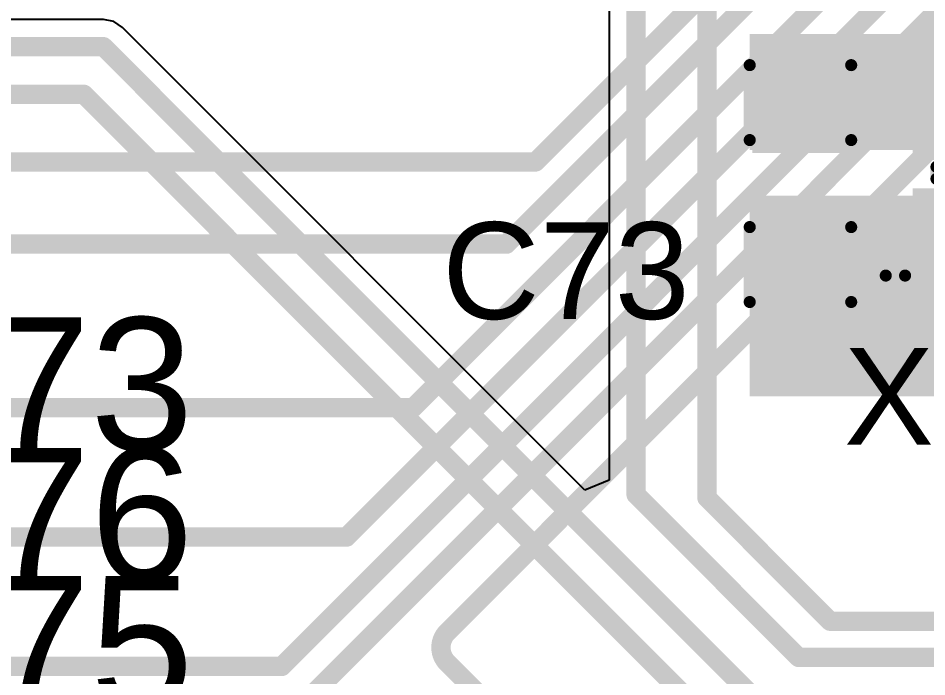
# Model space of a CAD drawing. Header units: millimetres. Extents: x -0.71 to 2.98, y -0.65 to 2.9.
# Drawn here: x 1.1909 to 1.567, y -0.044 to 0.2285 of the extents above; entities that cross this region are included whole.
import ezdxf

# ---------------------------------------------------------------- set-up
doc = ezdxf.new("R2010")
doc.units = ezdxf.units.MM
doc.header["$MEASUREMENT"] = 0
for name, color, linetype in [('BottomLayer', 5, 'Continuous'), ('Mechanical2', 216, 'Continuous'), ('TopLayer', 1, 'Continuous'), ('TopOverlay', 2, 'Continuous'), ('TopPaste', 8, 'Continuous'), ('TopSolder', 216, 'Continuous')]:
    doc.layers.add(name, color=color, linetype=linetype)
doc.styles.add('Arial', font='', dxfattribs={"height": 0.2})
doc.styles.get('Arial').set_extended_font_data('Arial')

# ---------------------------------------------------------------- blocks, each defined once
blk = doc.blocks.new('S3224576121060_216')
at = {"layer": 'TopLayer'}
for points in [[(-0.07086615, 0.05708665), (-0.01574805, 0.05708665), (-0.01574805, 0.00984255), (-0.07086615, 0.00984255)], [(0.01574805, 0.05708665), (0.07086615, 0.05708665), (0.07086615, 0.00984255), (0.01574805, 0.00984255)], [(-0.07086615, -0.00984245), (-0.01574805, -0.00984245), (-0.01574805, -0.05708655), (-0.07086615, -0.05708655)], [(0.01574805, -0.00984245), (0.07086615, -0.00984245), (0.07086615, -0.05708655), (0.01574805, -0.05708655)]]:
    blk.add_hatch(color=1, dxfattribs=at).paths.add_polyline_path(points)
at = {"layer": 'TopPaste'}
for points in [[(-0.07086615, 0.05708665), (-0.01574805, 0.05708665), (-0.01574805, 0.00984255), (-0.07086615, 0.00984255)], [(0.01574805, 0.05708665), (0.07086615, 0.05708665), (0.07086615, 0.00984255), (0.01574805, 0.00984255)], [(-0.07086615, -0.00984245), (-0.01574805, -0.00984245), (-0.01574805, -0.05708655), (-0.07086615, -0.05708655)], [(0.01574805, -0.00984245), (0.07086615, -0.00984245), (0.07086615, -0.05708655), (0.01574805, -0.05708655)]]:
    blk.add_hatch(color=8, dxfattribs=at).paths.add_polyline_path(points)
at = {"layer": 'TopSolder'}
for points in [[(-0.07486615, 0.06108665), (-0.01174805, 0.06108665), (-0.01174805, 0.00584255), (-0.07486615, 0.00584255)], [(0.01174805, 0.06108665), (0.07486615, 0.06108665), (0.07486615, 0.00584255), (0.01174805, 0.00584255)], [(-0.07486615, -0.00584245), (-0.01174805, -0.00584245), (-0.01174805, -0.06108655), (-0.07486615, -0.06108655)], [(0.01174805, -0.00584245), (0.07486615, -0.00584245), (0.07486615, -0.06108655), (0.01174805, -0.06108655)]]:
    blk.add_hatch(color=216, dxfattribs=at).paths.add_polyline_path(points)
at = {"layer": 'TopOverlay', "const_width": 0.005}
for points in [[(-0.008, 0.051), (0.008, 0.051)], [(-0.065, -0.002), (-0.065, 0.003)], [(0.065, -0.002), (0.065, 0.003)], [(-0.008, -0.0509999), (0.008, -0.0509999)]]:
    blk.add_lwpolyline(points, dxfattribs=at)
at = {"layer": 'TopOverlay'}
for points, const_width in [([(-0.00925, 0.051, 1), (-0.00675, 0.051, 1)], 0.0025), ([(0.00675, 0.051, 1), (0.00925, 0.051, 1)], 0.0025), ([(-0.06625, 0.003, 1), (-0.06375, 0.003, 1)], 0.0025), ([(0.06375, 0.003, 1), (0.06625, 0.003, 1)], 0.0025), ([(-0.06625, -0.002, 1), (-0.06375, -0.002, 1)], 0.0025), ([(0.06375, -0.002, 1), (0.06625, -0.002, 1)], 0.0025), ([(-0.078, -0.042, 1), (-0.086, -0.042, 1)], 0.005), ([(-0.08725, -0.042, 1), (-0.08475, -0.042, 1)], 0.0025), ([(-0.07925, -0.042, 1), (-0.07675, -0.042, 1)], 0.0025), ([(-0.00925, -0.0509999, 1), (-0.00675, -0.0509999, 1)], 0.0025), ([(0.00675, -0.0509999, 1), (0.00925, -0.0509999, 1)], 0.0025)]:
    blk.add_lwpolyline(points, format="xyb", close=True, dxfattribs=dict(at, const_width=const_width))
blk = doc.blocks.new('C___0603_294')
at = {"layer": 'TopLayer'}
for points in [[(-0.015, 0.0175), (-0.015, -0.0175), (-0.045, -0.0175), (-0.045, 0.0175)], [(0.045, 0.0175), (0.045, -0.0175), (0.015, -0.0175), (0.015, 0.0175)]]:
    blk.add_hatch(color=1, dxfattribs=at).paths.add_polyline_path(points)
at = {"layer": 'TopPaste'}
for points in [[(-0.015, 0.0175), (-0.015, -0.0175), (-0.045, -0.0175), (-0.045, 0.0175)], [(0.045, 0.0175), (0.045, -0.0175), (0.015, -0.0175), (0.015, 0.0175)]]:
    blk.add_hatch(color=8, dxfattribs=at).paths.add_polyline_path(points)
at = {"layer": 'TopSolder'}
for points in [[(-0.0126378, 0.0198622), (-0.0126378, -0.0198622), (-0.0473622, -0.0198622), (-0.0473622, 0.0198622)], [(0.0473622, 0.0198622), (0.0473622, -0.0198622), (0.0126378, -0.0198622), (0.0126378, 0.0198622)]]:
    blk.add_hatch(color=216, dxfattribs=at).paths.add_polyline_path(points)
at = {"layer": 'TopOverlay', "const_width": 0.005}
for points in [[(-0.018, 0.021), (-0.049, 0.021)], [(-0.049, -0.021), (-0.049, 0.021)], [(0.049, 0.021), (0.018, 0.021)], [(0.049, -0.021), (0.049, 0.021)], [(-0.018, -0.021), (-0.049, -0.021)], [(0.049, -0.021), (0.018, -0.021)]]:
    blk.add_lwpolyline(points, dxfattribs=at)
at = {"layer": 'TopOverlay', "const_width": 0.0025}
for points in [[(-0.05025, 0.021, 1), (-0.04775, 0.021, 1)], [(-0.05025, 0.021, 1), (-0.04775, 0.021, 1)], [(-0.01925, 0.021, 1), (-0.01675, 0.021, 1)], [(0.01675, 0.021, 1), (0.01925, 0.021, 1)], [(0.04775, 0.021, 1), (0.05025, 0.021, 1)], [(0.04775, 0.021, 1), (0.05025, 0.021, 1)], [(-0.05025, -0.021, 1), (-0.04775, -0.021, 1)], [(-0.05025, -0.021, 1), (-0.04775, -0.021, 1)], [(-0.01925, -0.021, 1), (-0.01675, -0.021, 1)], [(0.01675, -0.021, 1), (0.01925, -0.021, 1)], [(0.04775, -0.021, 1), (0.05025, -0.021, 1)], [(0.04775, -0.021, 1), (0.05025, -0.021, 1)]]:
    blk.add_lwpolyline(points, format="xyb", close=True, dxfattribs=at)

msp = doc.modelspace()

# ---------------------------------------------------------------- hatches: boundary and pattern name
at = {"layer": 'TopLayer'}
for points in [[(1.623, 0.2219291), (1.4936922, 0.2219291), (1.4936922, 0.1740001), (1.623, 0.1740001)], [(1.623, 0.155), (1.4936922, 0.155), (1.4936922, 0.0720002), (1.623, 0.0720002)]]:
    msp.add_hatch(color=1, dxfattribs=at).paths.add_polyline_path(points)

# ---------------------------------------------------------------- linework, layer by layer
at = {"layer": 'BottomLayer', "const_width": 0.008}
for points in [[(1.3543186, 0.0673186), (1.8266446, 0.5396446)], [(1.405, 0.169), (1.7700761, 0.5340761)], [(1.3268186, 0.0138186), (1.8436152, 0.5306152)], [(1.393, 0.135), (1.7898751, 0.5318751)], [(1.3000074, -0.0396814), (1.862, 0.5223112)], [(1.291, -0.073), (1.8826735, 0.5186735)], [(1.437, 0.043), (1.9036333, 0.5096333)], [(1.0891611, 0.169), (1.405, 0.169)], [(1.0891611, 0.135), (1.393, 0.135)], [(1.0896814, 0.0673186), (1.3543186, 0.0673186)], [(1.3685126, -0.0254874), (1.437, 0.043)], [(1.0896814, 0.0138186), (1.3268186, 0.0138186)], [(1.0896814, -0.0396814), (1.3000074, -0.0396814)], [(1.3685125, -0.0382155), (1.3685126, -0.0382154)], [(1.3685126, -0.0382154), (1.3836235, -0.0533263)]]:
    msp.add_lwpolyline(points, dxfattribs=at)
at = {"layer": 'BottomLayer', "const_width": 0.004}
for points in [[(1.403, 0.169, 1), (1.407, 0.169, 1)], [(1.403, 0.169, 1), (1.407, 0.169, 1)], [(1.391, 0.135, 1), (1.395, 0.135, 1)], [(1.391, 0.135, 1), (1.395, 0.135, 1)], [(1.3523186, 0.0673186, 1), (1.3563186, 0.0673186, 1)], [(1.3523186, 0.0673186, 1), (1.3563186, 0.0673186, 1)], [(1.435, 0.043, 1), (1.439, 0.043, 1)], [(1.435, 0.043, 1), (1.439, 0.043, 1)], [(1.3248186, 0.0138186, 1), (1.3288186, 0.0138186, 1)], [(1.3248186, 0.0138186, 1), (1.3288186, 0.0138186, 1)], [(1.3665126, -0.0254874, 1), (1.3705126, -0.0254874, 1)], [(1.3665126, -0.0254874, 1), (1.3705126, -0.0254874, 1)], [(1.2980074, -0.0396814, 1), (1.3020074, -0.0396814, 1)], [(1.2980074, -0.0396814, 1), (1.3020074, -0.0396814, 1)], [(1.3665125, -0.0382155, 1), (1.3705125, -0.0382155, 1)], [(1.3665126, -0.0382154, 1), (1.3705126, -0.0382154, 1)], [(1.3665126, -0.0382154, 1), (1.3705126, -0.0382154, 1)], [(1.3665126, -0.0382154, 1), (1.3705126, -0.0382154, 1)]]:
    msp.add_lwpolyline(points, format="xyb", close=True, dxfattribs=at)
at = {"layer": 'BottomLayer', "const_width": 0.008}
msp.add_lwpolyline([(1.3685126, -0.0382154, -0.4142181647253171), (1.3685126, -0.0254874)], format="xyb", dxfattribs=at)
at = {"layer": 'Mechanical2', "const_width": 0.01}
msp.add_lwpolyline([(2.9733456, 1.1270623, 1), (-0.5699614, 1.1270623, 1)], format="xyb", close=True, dxfattribs=at)
at = {"layer": 'TopLayer'}
for p, q in [((1.43545, 0.3128702), (1.43545, 0.0373921)), ((1.2261533, 0.2279005), (1.058685, 0.2279005)), ((1.2261538, 0.2279006), (1.2261533, 0.2279005)), ((1.2304458, 0.2270468), (1.2261538, 0.2279006)), ((1.2340844, 0.2246156), (1.2304458, 0.2270468)), ((1.42545, 0.03325), (1.2340844, 0.2246156)), ((1.43545, 0.0373921), (1.42545, 0.03325))]:
    msp.add_line(p, q, dxfattribs=at)
for points, const_width in [([(1.476, 0.0300001), (1.476, 0.335)], 0.008), ([(1.4466655, 0.0313345), (1.4466655, 0.328)], 0.008), ([(1.058685, 0.216685), (1.2261538, 0.216685)], 0.008), ([(1.2261538, 0.216685), (1.4988388, -0.056)], 0.008), ([(1.063, 0.197), (1.218, 0.197)], 0.008), ([(1.218, 0.197), (1.490685, -0.075685)], 0.008), ([(1.567, 0.083), (1.703, 0.083)], 0.022), ([(1.4466655, 0.0313345), (1.514, -0.036)], 0.008), ([(1.476, 0.0300001), (1.5270001, -0.021)], 0.008), ([(1.5270001, -0.021), (1.962, -0.021)], 0.008), ([(1.514, -0.036), (1.97, -0.036)], 0.008)]:
    msp.add_lwpolyline(points, dxfattribs=dict(at, const_width=const_width))
for points, const_width in [([(1.2241538, 0.216685, 1), (1.2281538, 0.216685, 1)], 0.004), ([(1.2241538, 0.216685, 1), (1.2281538, 0.216685, 1)], 0.004), ([(1.216, 0.197, 1), (1.22, 0.197, 1)], 0.004), ([(1.216, 0.197, 1), (1.22, 0.197, 1)], 0.004), ([(1.5615, 0.083, 1), (1.5725, 0.083, 1)], 0.011), ([(1.4446655, 0.0313345, 1), (1.4486655, 0.0313345, 1)], 0.004), ([(1.4446655, 0.0313345, 1), (1.4486655, 0.0313345, 1)], 0.004), ([(1.474, 0.0300001, 1), (1.478, 0.0300001, 1)], 0.004), ([(1.474, 0.0300001, 1), (1.478, 0.0300001, 1)], 0.004), ([(1.5250001, -0.021, 1), (1.5290001, -0.021, 1)], 0.004), ([(1.5250001, -0.021, 1), (1.5290001, -0.021, 1)], 0.004), ([(1.512, -0.036, 1), (1.516, -0.036, 1)], 0.004), ([(1.512, -0.036, 1), (1.516, -0.036, 1)], 0.004)]:
    msp.add_lwpolyline(points, format="xyb", close=True, dxfattribs=dict(at, const_width=const_width))

# ---------------------------------------------------------------- block references
msp.add_blockref('S3224576121060_216', (1.636, 0.164))
at = {"rotation": 270}
msp.add_blockref('C___0603_294', (1.5146921, 0.1600623), dxfattribs=at)

# ---------------------------------------------------------------- texts
at = {"layer": 'TopOverlay', "style": 'Arial'}
for s, height, p in [('C73', 0.04, (1.366376, 0.1040688)), ('SB73', 0.055, (1.0755282, 0.0497072)), ('X3', 0.04, (1.5326775, 0.0520065)), ('SB76', 0.055, (1.0754857, -0.0042928)), ('SB75', 0.055, (1.0754927, -0.0572928))]:
    msp.add_text(s, height=height, dxfattribs=at).set_placement(p)

doc.saveas('drawing.dxf')
